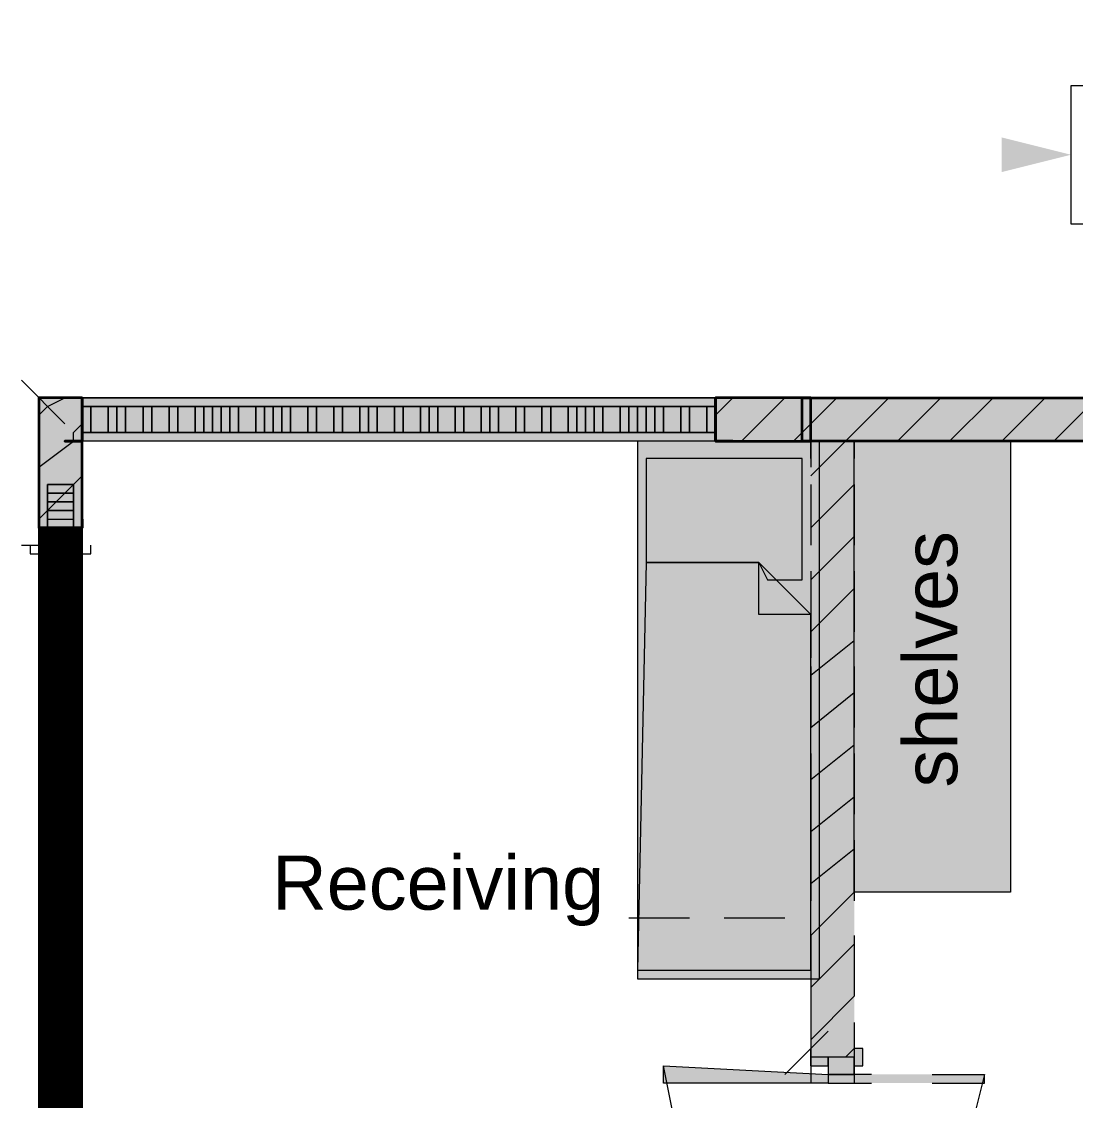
# Model space of a CAD drawing. Header units: millimetres. Extents: x 10281558 to 12820273, y 3651177 to 5996333.
# Drawn here: x 10727461 to 11101397, y 5257694 to 5640401 of the extents above; entities that cross this region are included whole.
import ezdxf

# ---------------------------------------------------------------- set-up
doc = ezdxf.new("R2010")
doc.units = ezdxf.units.MM
doc.layers.add('PDF_Geometry', color=7, linetype='Continuous', true_color=0x029e21)
doc.layers.add('PDF_Solid Fills', color=7, linetype='Continuous', true_color=0xffffff)
doc.layers.add('PDF_Text', color=7, linetype='Continuous')
doc.styles.add('PDF ArialMT', font='arial.ttf')

msp = doc.modelspace()

# ---------------------------------------------------------------- linework, layer by layer
at = {"layer": 'PDF_Geometry', "color": 123, "lineweight": 18, "true_color": 0x70cdbd}
msp.add_lwpolyline([(11364538, 5762431), (11989304, 5762431), (11989304, 5506984), (12303225, 5506984), (12303225, 4912995), (11989304, 4912995), (11989304, 4448268), (11792333, 4448268), (11792333, 4232831), (11383004, 4232831), (11383004, 4448268), (10869034, 4448268), (10869034, 5137665), (10733616, 5137665), (10733616, 5506984), (11364538, 5506984)], close=True, dxfattribs=at)
at = {"layer": 'PDF_Geometry', "color": 7, "lineweight": 13}
msp.add_lwpolyline([(11149101, 5617780), (11149101, 5568538), (11099859, 5568538), (11099859, 5617780)], close=True, dxfattribs=at)
at = {"layer": 'PDF_Geometry', "color": 23, "lineweight": 13, "true_color": 0xbf8080}
for points in [[(10742849, 5497751), (10727461, 5513140)], [(10964441, 5322325), (10942898, 5322325)], [(10998296, 5322325), (10976752, 5322325)], [(10998296, 5266927), (11013684, 5282315)]]:
    msp.add_lwpolyline(points, dxfattribs=at)
at = {"layer": 'PDF_Geometry', "color": 123, "lineweight": 20, "true_color": 0x70cdbd}
for points in [[(10764393, 5506984), (10733616, 5506984), (10733616, 5473130)], [(10829024, 5506984), (10798247, 5506984)], [(10896733, 5506984), (10865956, 5506984)], [(10964441, 5506984), (10933665, 5506984)], [(11032150, 5506984), (10998296, 5506984)], [(11007529, 5506984), (11007529, 5482363)], [(11096781, 5506984), (11066004, 5506984)], [(11007529, 5445431), (11007529, 5414654)], [(10733616, 5439276), (10733616, 5408499)], [(11007529, 5380800), (11007529, 5346946)], [(10733616, 5371567), (10733616, 5340791)], [(11007529, 5313092), (11007529, 5279237)], [(10733616, 5303859), (10733616, 5273082)]]:
    msp.add_lwpolyline(points, dxfattribs=at)
at = {"layer": 'PDF_Geometry', "color": 132, "lineweight": 18, "true_color": 0x00bfbf}
for points in [[(10742849, 5506984), (10733616, 5506984), (10733616, 5485441)], [(10773626, 5506984), (10752082, 5506984)], [(10804403, 5506984), (10782859, 5506984)], [(10838257, 5506984), (10816713, 5506984)], [(10869034, 5506984), (10847490, 5506984)], [(10899810, 5506984), (10878267, 5506984)], [(10933665, 5506984), (10912121, 5506984)], [(10964441, 5506984), (10942898, 5506984)], [(10995218, 5506984), (10973674, 5506984)], [(11029072, 5506984), (11007529, 5506984)], [(11059849, 5506984), (11038305, 5506984)], [(11090626, 5506984), (11069082, 5506984)], [(10761315, 5491596), (10749005, 5491596), (10749005, 5485441)], [(10795170, 5491596), (10773626, 5491596)], [(10825946, 5491596), (10804403, 5491596)], [(10856723, 5491596), (10835179, 5491596)], [(10890577, 5491596), (10869034, 5491596)], [(10921354, 5491596), (10899810, 5491596)], [(10952131, 5491596), (10930587, 5491596)], [(10985985, 5491596), (10964441, 5491596)], [(11007529, 5485441), (11007529, 5491596), (10995218, 5491596)], [(11038305, 5491596), (11022917, 5491596), (11022917, 5485441)], [(11069082, 5491596), (11047538, 5491596)], [(11099859, 5491596), (11078315, 5491596)], [(10733616, 5476208), (10733616, 5454664)], [(10749005, 5476208), (10749005, 5454664)], [(11007529, 5476208), (11007529, 5454664)], [(11022917, 5476208), (11022917, 5454664)], [(10733616, 5445431), (10733616, 5423887)], [(10749005, 5445431), (10749005, 5423887)], [(11007529, 5445431), (11007529, 5423887)], [(11022917, 5445431), (11022917, 5423887)], [(10733616, 5411577), (10733616, 5390033)], [(10749005, 5411577), (10749005, 5390033)], [(11007529, 5411577), (11007529, 5390033)], [(11022917, 5411577), (11022917, 5390033)], [(10733616, 5380800), (10733616, 5359257)], [(10749005, 5380800), (10749005, 5359257)], [(11007529, 5380800), (11007529, 5359257)], [(11022917, 5380800), (11022917, 5359257)], [(10733616, 5350024), (10733616, 5328480)], [(10749005, 5350024), (10749005, 5328480)], [(11007529, 5350024), (11007529, 5328480)], [(11022917, 5350024), (11022917, 5328480)], [(10733616, 5316169), (10733616, 5294626)], [(10749005, 5316169), (10749005, 5294626)], [(11007529, 5316169), (11007529, 5294626)], [(11022917, 5316169), (11022917, 5294626)], [(10733616, 5285393), (10733616, 5263849)], [(10749005, 5285393), (10749005, 5263849)], [(11007529, 5285393), (11007529, 5263849)], [(11022917, 5285393), (11022917, 5263849)]]:
    msp.add_lwpolyline(points, dxfattribs=at)
at = {"layer": 'PDF_Geometry', "color": 11, "lineweight": 13, "true_color": 0xfd8279}
for points in [[(10733616, 5500829), (10736694, 5503907), (10742849, 5506984)], [(10973674, 5500829), (10979830, 5506984)], [(10982907, 5491596), (10998296, 5506984)], [(11001373, 5491596), (11007529, 5497751), (11016762, 5506984), (11004451, 5494674)], [(11019839, 5491596), (11035228, 5506984)], [(11038305, 5491596), (11053694, 5506984)], [(11056771, 5491596), (11072160, 5506984)], [(11075237, 5491596), (11090626, 5506984)], [(11093703, 5491596), (11109092, 5506984)], [(10733616, 5482363), (10745927, 5491596), (10745927, 5494674), (10749005, 5497751)], [(11007529, 5479285), (11022917, 5494674)], [(10733616, 5463897), (10749005, 5479285)], [(11007529, 5460819), (11022917, 5476208)], [(11007529, 5442353), (11022917, 5457742)], [(11007529, 5423887), (11022917, 5439276)], [(11007529, 5408499), (11022917, 5420810)], [(11007529, 5390033), (11022917, 5402344)], [(11007529, 5371567), (11022917, 5383878)], [(11007529, 5353101), (11022917, 5365412)], [(11007529, 5334635), (11022917, 5346946)], [(11007529, 5316169), (11022917, 5331558)], [(11007529, 5297703), (11022917, 5313092)], [(11007529, 5279237), (11022917, 5294626)], [(11019839, 5273082), (11022917, 5276160)]]:
    msp.add_lwpolyline(points, dxfattribs=at)
at = {"layer": 'PDF_Geometry', "color": 7, "lineweight": 35}
for points in [[(10749005, 5491596), (10749005, 5506984), (10749005, 5491596), (10749005, 5506984), (10733616, 5506984), (10733616, 5460819), (10749005, 5460819), (10749005, 5463897), (10749005, 5460819), (10749005, 5463897)], [(10973674, 5491596), (10973674, 5506984), (10973674, 5491596), (11007529, 5491596), (11007529, 5506984), (10973674, 5506984), (10973674, 5491596), (10979830, 5491596), (10973674, 5491596), (10979830, 5491596)], [(11115247, 5506984), (11115247, 5500829), (11115247, 5506984), (11115247, 5500829), (11115247, 5491596), (11115247, 5500829), (11115247, 5491596), (11004451, 5491596), (11004451, 5506984), (11115247, 5506984), (11115247, 5500829), (11115247, 5506984), (11106014, 5506984), (11115247, 5506984), (11109092, 5506984)], [(10749005, 5460819), (10733616, 5460819), (10749005, 5460819), (10749005, 5491596), (10742849, 5491596), (10749005, 5491596), (10742849, 5491596)]]:
    msp.add_lwpolyline(points, dxfattribs=at)
at = {"layer": 'PDF_Geometry', "color": 30, "lineweight": 18, "true_color": 0xff6600}
for points in [[(10973674, 5506984), (10749005, 5506984)], [(10973674, 5491596), (10749005, 5491596)], [(10733616, 5460819), (10733616, 5189985)], [(10749005, 5460819), (10749005, 5189985)], [(11007529, 5270004), (11007529, 5276160), (11007529, 5270004)], [(11050616, 5266927), (11069082, 5266927), (11066004, 5254616), (11062927, 5245383), (11056771, 5233072), (11047538, 5223839), (11035228, 5217684), (11025995, 5214606), (11013684, 5211529), (10998296, 5214606), (10989063, 5217684), (10976752, 5223839), (10967519, 5233072), (10961364, 5245383), (10958286, 5254616), (10955208, 5270004), (11013684, 5266927), (11013684, 5263849), (10955208, 5263849), (10955208, 5270004)], [(11029072, 5266927), (11013684, 5266927), (11013684, 5263849), (11029072, 5263849)], [(11050616, 5263849), (11069082, 5263849), (11069082, 5266927)]]:
    msp.add_lwpolyline(points, dxfattribs=at)
at = {"layer": 'PDF_Geometry', "lineweight": 20}
for points in [[(10758238, 5503907), (10758238, 5494674), (10752082, 5494674), (10749005, 5494674), (10749005, 5503907), (10752082, 5503907)], [(10749005, 5503907), (10749005, 5494674), (10752082, 5494674), (10749005, 5494674)], [(10758238, 5503907), (10758238, 5494674), (10752082, 5494674), (10752082, 5503907)], [(10789014, 5494674), (10792092, 5494674), (10792092, 5503907), (10789014, 5503907)], [(10816713, 5503907), (10816713, 5494674), (10813636, 5494674), (10816713, 5494674), (10819791, 5494674), (10819791, 5503907), (10822869, 5503907), (10829024, 5503907), (10829024, 5494674), (10822869, 5494674), (10822869, 5503907), (10819791, 5503907), (10816713, 5503907), (10813636, 5503907), (10810558, 5503907), (10810558, 5494674), (10810558, 5503907), (10813636, 5503907)], [(10838257, 5503907), (10838257, 5494674), (10838257, 5503907), (10838257, 5494674), (10841335, 5494674), (10841335, 5503907), (10847490, 5503907), (10841335, 5503907), (10838257, 5503907), (10841335, 5503907), (10841335, 5494674), (10841335, 5503907), (10838257, 5503907), (10838257, 5494674), (10838257, 5503907), (10832102, 5503907), (10832102, 5494674), (10838257, 5494674)], [(10838257, 5494674), (10838257, 5503907)], [(10905966, 5503907), (10902888, 5503907), (10902888, 5494674), (10905966, 5494674), (10905966, 5503907), (10905966, 5494674), (10905966, 5503907), (10912121, 5503907), (10915199, 5503907), (10912121, 5503907), (10905966, 5503907), (10912121, 5503907), (10912121, 5494674), (10912121, 5503907), (10915199, 5503907), (10915199, 5494674), (10921354, 5494674), (10921354, 5503907), (10915199, 5503907), (10921354, 5503907), (10921354, 5494674), (10924432, 5494674), (10921354, 5494674), (10915199, 5494674), (10921354, 5494674), (10915199, 5494674), (10915199, 5503907), (10915199, 5494674), (10912121, 5494674), (10905966, 5494674)], [(10927509, 5503907), (10927509, 5494674), (10924432, 5494674), (10927509, 5494674), (10930587, 5494674), (10930587, 5503907), (10933665, 5503907), (10939820, 5503907), (10939820, 5494674), (10933665, 5494674), (10933665, 5503907), (10930587, 5503907), (10927509, 5503907), (10924432, 5503907), (10921354, 5503907), (10921354, 5494674), (10921354, 5503907), (10924432, 5503907)], [(10924432, 5494674), (10924432, 5503907), (10927509, 5503907), (10927509, 5494674)], [(10949053, 5494674), (10952131, 5494674), (10955208, 5494674), (10955208, 5503907), (10952131, 5503907), (10952131, 5494674), (10955208, 5494674), (10961364, 5494674), (10964441, 5494674), (10961364, 5494674), (10964441, 5494674), (10961364, 5494674), (10955208, 5494674), (10952131, 5494674), (10952131, 5503907), (10949053, 5503907), (10945975, 5503907), (10942898, 5503907), (10939820, 5503907), (10939820, 5494674), (10942898, 5494674), (10945975, 5494674), (10949053, 5494674), (10952131, 5494674)], [(10942898, 5503907), (10939820, 5503907)], [(10945975, 5494674), (10945975, 5503907), (10942898, 5503907), (10942898, 5494674), (10942898, 5503907), (10945975, 5503907), (10949053, 5503907), (10949053, 5494674)], [(10945975, 5494674), (10949053, 5494674), (10949053, 5503907), (10945975, 5503907), (10945975, 5494674), (10942898, 5494674), (10942898, 5503907), (10945975, 5503907)], [(10955208, 5494674), (10955208, 5503907), (10961364, 5503907), (10961364, 5494674)], [(10970597, 5494674), (10973674, 5494674), (10970597, 5494674), (10973674, 5494674), (10970597, 5494674), (10970597, 5503907), (10973674, 5503907), (10970597, 5503907), (10964441, 5503907), (10961364, 5503907), (10964441, 5503907), (10964441, 5494674)], [(10964441, 5494674), (10970597, 5494674), (10970597, 5503907), (10964441, 5503907)], [(10973674, 5494674), (10970597, 5494674), (10970597, 5503907), (10973674, 5503907)], [(10973674, 5494674), (10973674, 5503907)], [(10973674, 5494674), (10973674, 5503907)], [(10758238, 5494674), (10761315, 5494674), (10764393, 5494674), (10761315, 5494674)], [(11010606, 5300781), (11010606, 5491596), (10945975, 5491596), (10945975, 5300781)], [(10989063, 5448509), (10992140, 5442353), (11004451, 5442353), (11004451, 5485441), (10949053, 5485441), (10949053, 5448509)], [(10745927, 5476208), (10736694, 5476208), (10736694, 5473130), (10745927, 5473130), (10745927, 5476208), (10745927, 5473130), (10745927, 5470052), (10736694, 5470052), (10736694, 5466975), (10736694, 5470052), (10736694, 5473130), (10736694, 5476208), (10745927, 5476208), (10745927, 5473130), (10736694, 5473130), (10736694, 5476208)], [(10736694, 5466975), (10736694, 5463897), (10745927, 5463897), (10745927, 5466975), (10736694, 5466975), (10745927, 5466975), (10736694, 5466975), (10736694, 5470052), (10736694, 5473130), (10736694, 5476208), (10745927, 5476208), (10745927, 5473130), (10745927, 5470052), (10736694, 5470052), (10736694, 5466975), (10736694, 5463897), (10736694, 5460819), (10736694, 5463897), (10745927, 5463897), (10745927, 5466975), (10736694, 5466975), (10736694, 5463897), (10745927, 5463897), (10745927, 5460819), (10736694, 5460819), (10736694, 5457742), (10736694, 5451586), (10736694, 5448509), (10736694, 5451586), (10745927, 5451586), (10745927, 5457742), (10736694, 5457742), (10736694, 5460819), (10736694, 5457742), (10745927, 5457742), (10745927, 5460819), (10736694, 5460819), (10736694, 5463897)], [(10745927, 5470052), (10745927, 5473130), (10736694, 5473130), (10736694, 5470052)], [(10745927, 5470052), (10745927, 5473130), (10736694, 5473130), (10736694, 5470052)], [(10736694, 5457742), (10736694, 5451586), (10745927, 5451586), (10745927, 5448509), (10736694, 5448509), (10736694, 5445431), (10745927, 5445431), (10745927, 5442353), (10745927, 5445431), (10745927, 5448509), (10745927, 5451586), (10745927, 5457742), (10736694, 5457742), (10745927, 5457742), (10745927, 5460819), (10736694, 5460819), (10736694, 5463897), (10745927, 5463897), (10745927, 5466975), (10745927, 5470052), (10745927, 5466975), (10745927, 5470052), (10745927, 5466975), (10745927, 5463897), (10745927, 5460819), (10745927, 5457742), (10745927, 5460819), (10745927, 5463897), (10745927, 5460819), (10736694, 5460819)], [(10745927, 5448509), (10736694, 5448509), (10736694, 5451586), (10745927, 5451586), (10745927, 5457742), (10736694, 5457742), (10736694, 5451586), (10736694, 5448509)], [(10745927, 5451586), (10745927, 5457742), (10736694, 5457742), (10736694, 5451586)], [(10745927, 5442353), (10745927, 5439276), (10745927, 5436198), (10745927, 5433120), (10745927, 5430043), (10736694, 5430043), (10745927, 5430043), (10736694, 5430043), (10736694, 5433120), (10745927, 5433120), (10745927, 5436198), (10736694, 5436198), (10736694, 5439276), (10745927, 5439276), (10736694, 5439276), (10736694, 5442353), (10736694, 5445431), (10736694, 5448509), (10745927, 5448509), (10745927, 5451586), (10745927, 5448509), (10745927, 5445431)], [(10745927, 5442353), (10736694, 5442353), (10736694, 5445431), (10736694, 5442353), (10736694, 5445431), (10736694, 5448509), (10736694, 5445431), (10745927, 5445431), (10745927, 5448509), (10745927, 5445431), (10745927, 5442353), (10736694, 5442353), (10736694, 5439276), (10736694, 5436198), (10736694, 5433120), (10736694, 5436198), (10745927, 5436198), (10745927, 5439276), (10745927, 5442353), (10736694, 5442353)], [(11007529, 5303859), (11007529, 5430043), (10989063, 5448509), (10949053, 5448509), (10945975, 5303859)], [(10745927, 5417732), (10745927, 5414654), (10745927, 5411577), (10745927, 5414654), (10745927, 5417732), (10745927, 5414654), (10745927, 5411577), (10745927, 5408499), (10745927, 5405422), (10736694, 5405422), (10745927, 5405422), (10745927, 5399266), (10745927, 5396189), (10745927, 5393111), (10736694, 5393111), (10736694, 5390033), (10736694, 5393111), (10736694, 5396189), (10745927, 5396189), (10745927, 5393111), (10745927, 5390033), (10736694, 5390033), (10736694, 5386956), (10745927, 5386956), (10745927, 5380800), (10736694, 5380800), (10736694, 5377723), (10736694, 5374645), (10745927, 5374645), (10745927, 5371567), (10745927, 5368490), (10745927, 5365412), (10736694, 5365412), (10736694, 5362334), (10745927, 5362334), (10745927, 5359257), (10736694, 5359257), (10736694, 5362334), (10736694, 5359257), (10736694, 5353101), (10745927, 5353101), (10736694, 5353101), (10745927, 5353101), (10745927, 5350024), (10745927, 5346946), (10736694, 5346946), (10736694, 5350024), (10736694, 5353101), (10745927, 5353101), (10745927, 5359257), (10745927, 5362334), (10736694, 5362334), (10745927, 5362334), (10745927, 5365412), (10736694, 5365412), (10736694, 5368490), (10736694, 5371567), (10745927, 5371567), (10736694, 5371567), (10736694, 5368490), (10736694, 5365412), (10736694, 5362334), (10736694, 5359257), (10745927, 5359257), (10736694, 5359257), (10736694, 5353101), (10745927, 5353101), (10736694, 5353101), (10736694, 5359257), (10745927, 5359257), (10745927, 5353101), (10745927, 5359257), (10745927, 5362334), (10745927, 5365412), (10745927, 5368490), (10736694, 5368490), (10745927, 5368490), (10745927, 5371567), (10745927, 5374645), (10745927, 5377723), (10745927, 5380800), (10745927, 5377723), (10745927, 5380800), (10745927, 5386956), (10736694, 5386956), (10736694, 5380800), (10745927, 5380800), (10745927, 5386956), (10736694, 5386956), (10736694, 5380800), (10745927, 5380800), (10745927, 5377723), (10736694, 5377723), (10745927, 5377723), (10736694, 5377723), (10736694, 5374645), (10745927, 5374645), (10736694, 5374645), (10736694, 5371567), (10736694, 5368490), (10736694, 5365412), (10745927, 5365412), (10745927, 5368490), (10745927, 5371567), (10745927, 5374645), (10745927, 5377723), (10736694, 5377723), (10736694, 5380800), (10736694, 5386956), (10736694, 5390033), (10745927, 5390033), (10745927, 5386956), (10736694, 5386956), (10736694, 5390033), (10736694, 5393111), (10736694, 5396189), (10736694, 5393111), (10745927, 5393111), (10745927, 5396189), (10736694, 5396189), (10736694, 5399266), (10745927, 5399266), (10745927, 5405422), (10745927, 5408499), (10745927, 5411577), (10736694, 5411577), (10736694, 5414654), (10736694, 5417732), (10745927, 5417732), (10745927, 5420810), (10745927, 5423887), (10736694, 5423887), (10745927, 5423887), (10745927, 5430043), (10745927, 5433120), (10736694, 5433120), (10736694, 5436198), (10736694, 5439276), (10736694, 5442353), (10745927, 5442353), (10745927, 5439276), (10745927, 5436198), (10736694, 5436198), (10736694, 5433120), (10736694, 5430043), (10736694, 5423887), (10745927, 5423887), (10736694, 5423887), (10736694, 5430043), (10736694, 5433120), (10745927, 5433120), (10745927, 5430043), (10736694, 5430043), (10736694, 5423887), (10736694, 5420810), (10736694, 5417732), (10745927, 5417732), (10745927, 5414654), (10736694, 5414654), (10736694, 5411577), (10736694, 5408499), (10736694, 5405422), (10736694, 5399266), (10736694, 5396189), (10736694, 5399266), (10745927, 5399266), (10745927, 5405422), (10745927, 5408499), (10745927, 5411577), (10736694, 5411577), (10745927, 5411577), (10745927, 5414654), (10736694, 5414654), (10745927, 5414654), (10736694, 5414654), (10736694, 5417732), (10745927, 5417732), (10745927, 5420810), (10736694, 5420810), (10736694, 5417732), (10736694, 5420810), (10745927, 5420810)], [(10745927, 5439276), (10736694, 5439276), (10736694, 5442353), (10745927, 5442353)], [(10745927, 5436198), (10745927, 5439276), (10736694, 5439276), (10736694, 5436198)], [(10745927, 5420810), (10745927, 5423887), (10736694, 5423887), (10736694, 5430043), (10736694, 5433120), (10745927, 5433120), (10745927, 5436198), (10745927, 5433120), (10745927, 5430043), (10745927, 5423887), (10736694, 5423887), (10736694, 5420810)], [(10736694, 5417732), (10736694, 5414654), (10736694, 5411577), (10745927, 5411577), (10745927, 5408499), (10736694, 5408499), (10736694, 5411577), (10736694, 5414654), (10736694, 5417732), (10745927, 5417732), (10745927, 5420810), (10745927, 5423887), (10736694, 5423887), (10736694, 5420810)], [(10745927, 5420810), (10736694, 5420810), (10736694, 5423887), (10745927, 5423887)], [(10745927, 5405422), (10736694, 5405422), (10736694, 5408499), (10745927, 5408499), (10736694, 5408499), (10745927, 5408499), (10745927, 5405422), (10736694, 5405422), (10745927, 5405422), (10736694, 5405422)], [(10745927, 5396189), (10736694, 5396189), (10736694, 5399266), (10736694, 5405422), (10736694, 5399266), (10745927, 5399266)], [(10745927, 5399266), (10745927, 5405422), (10736694, 5405422), (10736694, 5399266)], [(10745927, 5386956), (10745927, 5390033), (10736694, 5390033), (10736694, 5393111), (10736694, 5396189), (10745927, 5396189), (10745927, 5399266), (10745927, 5396189), (10745927, 5393111), (10745927, 5390033), (10736694, 5390033), (10736694, 5386956)], [(10736694, 5393111), (10745927, 5393111), (10745927, 5390033), (10745927, 5393111)], [(10736694, 5380800), (10736694, 5377723), (10736694, 5374645), (10745927, 5374645), (10745927, 5371567), (10736694, 5371567), (10736694, 5374645), (10736694, 5377723), (10736694, 5380800), (10745927, 5380800), (10745927, 5386956), (10736694, 5386956)], [(10736694, 5374645), (10736694, 5371567), (10745927, 5371567), (10736694, 5371567), (10736694, 5368490), (10736694, 5365412), (10745927, 5365412), (10745927, 5368490), (10745927, 5371567), (10736694, 5371567)], [(10745927, 5353101), (10745927, 5350024), (10745927, 5346946), (10745927, 5343868), (10745927, 5340791), (10736694, 5340791), (10745927, 5340791), (10736694, 5340791), (10736694, 5343868), (10745927, 5343868), (10745927, 5346946), (10736694, 5346946), (10736694, 5350024), (10745927, 5350024), (10736694, 5350024), (10736694, 5353101), (10736694, 5359257), (10736694, 5362334), (10745927, 5362334), (10745927, 5365412), (10745927, 5362334), (10745927, 5359257)], [(10736694, 5322325), (10745927, 5322325), (10736694, 5322325), (10745927, 5322325), (10745927, 5319247), (10745927, 5316169), (10736694, 5316169), (10736694, 5319247), (10736694, 5322325), (10736694, 5325402), (10736694, 5328480), (10745927, 5328480), (10745927, 5334635), (10736694, 5334635), (10736694, 5337713), (10736694, 5340791), (10736694, 5343868), (10736694, 5346946), (10745927, 5346946), (10745927, 5350024), (10745927, 5353101), (10736694, 5353101), (10736694, 5350024), (10736694, 5346946), (10736694, 5343868), (10745927, 5343868), (10745927, 5340791), (10745927, 5337713), (10736694, 5337713), (10736694, 5334635), (10745927, 5334635), (10745927, 5328480), (10745927, 5334635), (10736694, 5334635), (10736694, 5328480), (10745927, 5328480), (10745927, 5325402), (10736694, 5325402), (10736694, 5322325), (10736694, 5319247), (10745927, 5319247), (10745927, 5322325), (10745927, 5325402), (10736694, 5325402), (10736694, 5328480), (10736694, 5334635), (10745927, 5334635), (10745927, 5337713), (10736694, 5337713), (10736694, 5340791), (10736694, 5343868), (10745927, 5343868), (10745927, 5340791), (10736694, 5340791), (10736694, 5337713), (10736694, 5334635), (10736694, 5328480), (10745927, 5328480), (10745927, 5325402), (10745927, 5328480), (10745927, 5325402), (10745927, 5322325), (10745927, 5319247), (10736694, 5319247), (10736694, 5316169), (10736694, 5313092), (10745927, 5313092), (10745927, 5316169), (10745927, 5319247), (10745927, 5316169), (10745927, 5319247), (10736694, 5319247)], [(10745927, 5350024), (10736694, 5350024), (10736694, 5353101), (10745927, 5353101)], [(10736694, 5350024), (10736694, 5346946), (10736694, 5343868), (10736694, 5346946), (10745927, 5346946), (10745927, 5350024)], [(10736694, 5334635), (10745927, 5334635), (10745927, 5337713), (10736694, 5337713), (10736694, 5340791), (10736694, 5343868), (10745927, 5343868), (10745927, 5346946), (10745927, 5343868), (10745927, 5340791), (10745927, 5337713), (10736694, 5337713)], [(10745927, 5334635), (10745927, 5337713), (10745927, 5334635), (10736694, 5334635)], [(10745927, 5328480), (10745927, 5334635), (10736694, 5334635), (10736694, 5328480)], [(10745927, 5325402), (10736694, 5325402), (10736694, 5322325), (10736694, 5325402), (10736694, 5328480), (10736694, 5325402)], [(10736694, 5319247), (10736694, 5316169), (10736694, 5319247), (10736694, 5322325), (10745927, 5322325), (10745927, 5325402), (10745927, 5322325), (10745927, 5319247)], [(10736694, 5306936), (10745927, 5306936), (10736694, 5306936), (10736694, 5310014), (10745927, 5310014), (10736694, 5310014), (10736694, 5313092), (10736694, 5316169), (10745927, 5316169), (10745927, 5313092), (10736694, 5313092), (10736694, 5316169), (10745927, 5316169), (10745927, 5313092), (10736694, 5313092), (10736694, 5310014), (10736694, 5306936), (10736694, 5300781), (10745927, 5300781), (10745927, 5306936), (10745927, 5310014), (10745927, 5313092), (10745927, 5310014), (10736694, 5310014), (10745927, 5310014), (10745927, 5306936), (10745927, 5300781), (10745927, 5297703), (10745927, 5300781), (10736694, 5300781), (10736694, 5306936), (10736694, 5310014), (10736694, 5313092), (10736694, 5310014), (10736694, 5306936), (10745927, 5306936), (10736694, 5306936), (10736694, 5300781), (10736694, 5297703), (10736694, 5300781), (10745927, 5300781), (10745927, 5297703), (10736694, 5297703), (10745927, 5297703), (10736694, 5297703), (10736694, 5300781)], [(10745927, 5313092), (10736694, 5313092), (10736694, 5316169), (10745927, 5316169), (10736694, 5316169), (10745927, 5316169)], [(10745927, 5313092), (10745927, 5310014), (10736694, 5310014), (10736694, 5313092)], [(10745927, 5306936), (10745927, 5310014), (10745927, 5313092), (10745927, 5310014)], [(10745927, 5300781), (10736694, 5300781), (10736694, 5303859), (10745927, 5303859)], [(10745927, 5303859), (10736694, 5303859)], [(10736694, 5297703), (10745927, 5297703), (10745927, 5300781), (10736694, 5300781)], [(10745927, 5288470), (10745927, 5285393), (10736694, 5285393), (10736694, 5288470)]]:
    msp.add_lwpolyline(points, close=True, dxfattribs=at)
for points in [[(10752082, 5503907), (10752082, 5494674), (10749005, 5494674), (10749005, 5503907), (10752082, 5503907), (10752082, 5494674), (10758238, 5494674), (10761315, 5494674), (10761315, 5503907), (10758238, 5503907), (10761315, 5503907), (10764393, 5503907), (10764393, 5494674), (10764393, 5503907), (10770548, 5503907), (10770548, 5494674), (10764393, 5494674), (10764393, 5503907), (10770548, 5503907), (10773626, 5503907), (10773626, 5494674), (10770548, 5494674)], [(10752082, 5494674), (10752082, 5503907), (10758238, 5503907), (10758238, 5494674), (10758238, 5503907), (10761315, 5503907), (10758238, 5503907), (10752082, 5503907), (10752082, 5494674), (10749005, 5494674), (10749005, 5503907), (10752082, 5503907), (10749005, 5503907), (10752082, 5503907), (10758238, 5503907), (10758238, 5494674), (10752082, 5494674), (10758238, 5494674), (10761315, 5494674), (10764393, 5494674), (10761315, 5494674), (10761315, 5503907), (10764393, 5503907), (10770548, 5503907), (10773626, 5503907), (10779781, 5503907), (10779781, 5494674), (10782859, 5494674), (10779781, 5494674), (10773626, 5494674), (10773626, 5503907), (10773626, 5494674), (10770548, 5494674), (10764393, 5494674), (10764393, 5503907), (10770548, 5503907), (10773626, 5503907), (10773626, 5494674), (10779781, 5494674), (10782859, 5494674), (10789014, 5494674), (10792092, 5494674)], [(10862878, 5494674), (10869034, 5494674), (10862878, 5494674), (10859801, 5494674), (10862878, 5494674), (10859801, 5494674), (10859801, 5503907), (10859801, 5494674), (10853645, 5494674), (10850568, 5494674), (10847490, 5494674), (10850568, 5494674), (10853645, 5494674), (10850568, 5494674), (10847490, 5494674), (10841335, 5494674), (10841335, 5503907), (10838257, 5503907), (10832102, 5503907), (10838257, 5503907), (10832102, 5503907), (10832102, 5494674), (10829024, 5494674), (10829024, 5503907), (10822869, 5503907), (10819791, 5503907), (10819791, 5494674), (10819791, 5503907), (10822869, 5503907), (10829024, 5503907), (10829024, 5494674), (10832102, 5494674), (10829024, 5494674), (10822869, 5494674), (10819791, 5494674), (10819791, 5503907), (10816713, 5503907), (10813636, 5503907), (10810558, 5503907), (10804403, 5503907), (10804403, 5494674), (10804403, 5503907), (10801325, 5503907), (10798247, 5503907), (10795170, 5503907), (10792092, 5503907), (10792092, 5494674), (10795170, 5494674), (10795170, 5503907), (10795170, 5494674), (10792092, 5494674), (10789014, 5494674), (10789014, 5503907), (10782859, 5503907), (10779781, 5503907), (10773626, 5503907), (10773626, 5494674), (10770548, 5494674), (10770548, 5503907), (10773626, 5503907), (10773626, 5494674), (10770548, 5494674), (10770548, 5503907), (10770548, 5494674), (10764393, 5494674), (10770548, 5494674), (10773626, 5494674), (10773626, 5503907), (10770548, 5503907), (10764393, 5503907), (10761315, 5503907), (10758238, 5503907)], [(10770548, 5503907), (10770548, 5494674), (10764393, 5494674), (10761315, 5494674), (10758238, 5494674)], [(10764393, 5503907), (10761315, 5503907), (10761315, 5494674), (10761315, 5503907), (10764393, 5503907), (10764393, 5494674)], [(10761315, 5503907), (10761315, 5494674)], [(10789014, 5503907), (10789014, 5494674), (10789014, 5503907), (10792092, 5503907), (10789014, 5503907), (10782859, 5503907), (10779781, 5503907), (10782859, 5503907), (10782859, 5494674), (10779781, 5494674), (10779781, 5503907), (10779781, 5494674), (10779781, 5503907), (10782859, 5503907), (10782859, 5494674), (10782859, 5503907), (10779781, 5503907), (10773626, 5503907), (10773626, 5494674), (10779781, 5494674), (10773626, 5494674), (10773626, 5503907), (10773626, 5494674), (10779781, 5494674), (10782859, 5494674), (10789014, 5494674), (10792092, 5494674), (10792092, 5503907), (10789014, 5503907), (10789014, 5494674), (10782859, 5494674), (10782859, 5503907), (10789014, 5503907), (10792092, 5503907), (10795170, 5503907), (10798247, 5503907), (10801325, 5503907), (10801325, 5494674), (10804403, 5494674), (10804403, 5503907), (10801325, 5503907), (10798247, 5503907), (10798247, 5494674), (10795170, 5494674), (10792092, 5494674), (10792092, 5503907), (10795170, 5503907), (10795170, 5494674), (10798247, 5494674), (10801325, 5494674), (10798247, 5494674), (10798247, 5503907), (10798247, 5494674), (10795170, 5494674), (10798247, 5494674), (10795170, 5494674), (10792092, 5494674), (10792092, 5503907), (10795170, 5503907), (10798247, 5503907)], [(10779781, 5503907), (10773626, 5503907), (10779781, 5503907)], [(10779781, 5494674), (10779781, 5503907)], [(10810558, 5494674), (10804403, 5494674), (10810558, 5494674), (10813636, 5494674), (10810558, 5494674), (10810558, 5503907), (10804403, 5503907), (10810558, 5503907), (10813636, 5503907), (10810558, 5503907), (10810558, 5494674), (10804403, 5494674), (10801325, 5494674), (10801325, 5503907), (10798247, 5503907), (10795170, 5503907), (10795170, 5494674), (10792092, 5494674), (10789014, 5494674), (10782859, 5494674), (10789014, 5494674)], [(10782859, 5494674), (10782859, 5503907), (10789014, 5503907), (10782859, 5503907)], [(10792092, 5503907), (10795170, 5503907), (10795170, 5494674)], [(10795170, 5503907), (10798247, 5503907), (10801325, 5503907)], [(10810558, 5503907), (10804403, 5503907), (10810558, 5503907), (10810558, 5494674), (10804403, 5494674), (10804403, 5503907), (10801325, 5503907), (10801325, 5494674), (10801325, 5503907), (10804403, 5503907), (10801325, 5503907), (10801325, 5494674), (10798247, 5494674), (10801325, 5494674), (10804403, 5494674), (10810558, 5494674), (10813636, 5494674), (10813636, 5503907), (10813636, 5494674), (10816713, 5494674), (10819791, 5494674), (10816713, 5494674), (10819791, 5494674), (10822869, 5494674), (10822869, 5503907), (10822869, 5494674), (10819791, 5494674), (10816713, 5494674), (10816713, 5503907), (10813636, 5503907), (10813636, 5494674)], [(10798247, 5494674), (10798247, 5503907), (10798247, 5494674), (10801325, 5494674), (10804403, 5494674), (10801325, 5494674)], [(10804403, 5503907), (10804403, 5494674)], [(10813636, 5503907), (10813636, 5494674), (10810558, 5494674), (10813636, 5494674), (10813636, 5503907), (10816713, 5503907), (10816713, 5494674), (10813636, 5494674), (10816713, 5494674), (10816713, 5503907), (10819791, 5503907), (10822869, 5503907), (10829024, 5503907), (10832102, 5503907), (10832102, 5494674), (10838257, 5494674), (10841335, 5494674), (10847490, 5494674), (10847490, 5503907), (10850568, 5503907), (10853645, 5503907), (10853645, 5494674), (10859801, 5494674), (10859801, 5503907), (10853645, 5503907), (10850568, 5503907), (10847490, 5503907), (10850568, 5503907), (10853645, 5503907), (10853645, 5494674), (10859801, 5494674), (10859801, 5503907), (10853645, 5503907)], [(10819791, 5494674), (10822869, 5494674), (10829024, 5494674), (10832102, 5494674), (10838257, 5494674), (10838257, 5503907), (10838257, 5494674), (10832102, 5494674), (10832102, 5503907), (10829024, 5503907), (10822869, 5503907), (10822869, 5494674), (10829024, 5494674), (10822869, 5494674), (10819791, 5494674), (10819791, 5503907), (10816713, 5503907), (10819791, 5503907)], [(10816713, 5503907), (10816713, 5494674)], [(10822869, 5494674), (10822869, 5503907)], [(10869034, 5503907), (10872111, 5503907), (10869034, 5503907), (10862878, 5503907), (10859801, 5503907), (10859801, 5494674), (10859801, 5503907), (10859801, 5494674), (10853645, 5494674), (10853645, 5503907), (10850568, 5503907), (10847490, 5503907), (10847490, 5494674), (10841335, 5494674), (10838257, 5494674), (10832102, 5494674), (10832102, 5503907), (10829024, 5503907), (10832102, 5503907), (10838257, 5503907), (10841335, 5503907), (10847490, 5503907), (10847490, 5494674), (10850568, 5494674), (10850568, 5503907), (10850568, 5494674), (10853645, 5494674), (10853645, 5503907), (10859801, 5503907), (10859801, 5494674), (10853645, 5494674), (10850568, 5494674), (10847490, 5494674), (10841335, 5494674), (10841335, 5503907), (10847490, 5503907), (10850568, 5503907), (10850568, 5494674)], [(10832102, 5494674), (10829024, 5494674), (10829024, 5503907), (10832102, 5503907)], [(10829024, 5503907), (10829024, 5494674)], [(10841335, 5503907), (10847490, 5503907), (10847490, 5494674), (10841335, 5494674)], [(10847490, 5494674), (10847490, 5503907)], [(10850568, 5503907), (10850568, 5494674), (10850568, 5503907), (10853645, 5503907), (10859801, 5503907), (10862878, 5503907), (10869034, 5503907), (10869034, 5494674), (10872111, 5494674), (10872111, 5503907), (10869034, 5503907), (10862878, 5503907), (10862878, 5494674), (10859801, 5494674), (10862878, 5494674), (10869034, 5494674), (10869034, 5503907), (10872111, 5503907), (10875189, 5503907), (10881344, 5503907), (10875189, 5503907), (10875189, 5494674), (10881344, 5494674), (10884422, 5494674), (10890577, 5494674), (10890577, 5503907), (10884422, 5503907), (10884422, 5494674), (10890577, 5494674), (10893655, 5494674), (10896733, 5494674), (10893655, 5494674), (10896733, 5494674), (10902888, 5494674), (10902888, 5503907), (10902888, 5494674), (10905966, 5494674), (10905966, 5503907), (10905966, 5494674), (10912121, 5494674), (10915199, 5494674), (10912121, 5494674)], [(10853645, 5494674), (10853645, 5503907), (10859801, 5503907), (10859801, 5494674), (10859801, 5503907), (10862878, 5503907), (10859801, 5503907), (10862878, 5503907), (10862878, 5494674), (10869034, 5494674), (10872111, 5494674), (10872111, 5503907), (10872111, 5494674), (10869034, 5494674), (10862878, 5494674), (10862878, 5503907), (10862878, 5494674), (10862878, 5503907), (10869034, 5503907), (10869034, 5494674), (10869034, 5503907), (10872111, 5503907), (10872111, 5494674), (10875189, 5494674), (10875189, 5503907), (10881344, 5503907), (10881344, 5494674), (10875189, 5494674), (10872111, 5494674), (10869034, 5494674), (10872111, 5494674), (10875189, 5494674), (10875189, 5503907), (10872111, 5503907), (10872111, 5494674), (10875189, 5494674), (10881344, 5494674), (10884422, 5494674), (10890577, 5494674), (10890577, 5503907), (10893655, 5503907), (10896733, 5503907), (10896733, 5494674), (10902888, 5494674), (10905966, 5494674), (10905966, 5503907), (10902888, 5503907), (10896733, 5503907), (10893655, 5503907), (10890577, 5503907), (10893655, 5503907), (10896733, 5503907), (10896733, 5494674), (10902888, 5494674), (10905966, 5494674), (10905966, 5503907), (10902888, 5503907), (10896733, 5503907)], [(10862878, 5503907), (10869034, 5503907), (10869034, 5494674)], [(10902888, 5494674), (10902888, 5503907), (10905966, 5503907), (10905966, 5494674), (10902888, 5494674), (10896733, 5494674), (10896733, 5503907), (10893655, 5503907), (10890577, 5503907), (10890577, 5494674), (10884422, 5494674), (10881344, 5494674), (10875189, 5494674), (10875189, 5503907), (10872111, 5503907), (10875189, 5503907), (10881344, 5503907), (10884422, 5503907), (10890577, 5503907), (10890577, 5494674), (10893655, 5494674), (10893655, 5503907), (10893655, 5494674), (10896733, 5494674), (10896733, 5503907), (10902888, 5503907), (10902888, 5494674), (10896733, 5494674), (10893655, 5494674), (10890577, 5494674), (10884422, 5494674), (10884422, 5503907), (10884422, 5494674), (10884422, 5503907), (10884422, 5494674), (10884422, 5503907), (10881344, 5503907), (10875189, 5503907)], [(10872111, 5503907), (10875189, 5503907), (10875189, 5494674), (10872111, 5494674)], [(10881344, 5503907), (10881344, 5494674), (10875189, 5494674)], [(10881344, 5494674), (10881344, 5503907), (10881344, 5494674)], [(10893655, 5494674), (10890577, 5494674), (10893655, 5494674), (10893655, 5503907), (10890577, 5503907), (10884422, 5503907), (10881344, 5503907), (10884422, 5503907), (10884422, 5494674), (10884422, 5503907), (10890577, 5503907), (10884422, 5503907), (10884422, 5494674), (10884422, 5503907), (10881344, 5503907), (10881344, 5494674)], [(10884422, 5503907), (10884422, 5503907)], [(10890577, 5494674), (10890577, 5503907)], [(10893655, 5503907), (10893655, 5494674), (10893655, 5503907), (10896733, 5503907), (10902888, 5503907), (10905966, 5503907), (10912121, 5503907), (10912121, 5494674), (10915199, 5494674), (10915199, 5503907), (10912121, 5503907), (10905966, 5503907), (10905966, 5494674), (10912121, 5494674), (10912121, 5503907)], [(10902888, 5503907), (10896733, 5503907), (10896733, 5494674)], [(10933665, 5503907), (10933665, 5494674), (10930587, 5494674), (10927509, 5494674), (10930587, 5494674), (10927509, 5494674), (10924432, 5494674), (10924432, 5503907), (10924432, 5494674), (10921354, 5494674), (10915199, 5494674), (10912121, 5494674), (10905966, 5494674), (10912121, 5494674), (10912121, 5503907), (10915199, 5503907), (10921354, 5503907), (10921354, 5494674), (10924432, 5494674), (10924432, 5503907), (10921354, 5503907)], [(10927509, 5503907), (10927509, 5494674), (10927509, 5503907), (10924432, 5503907), (10924432, 5494674), (10927509, 5494674), (10930587, 5494674), (10933665, 5494674), (10933665, 5503907), (10933665, 5494674), (10939820, 5494674), (10933665, 5494674), (10930587, 5494674), (10930587, 5503907), (10927509, 5503907), (10930587, 5503907), (10933665, 5503907), (10939820, 5503907), (10942898, 5503907), (10942898, 5494674), (10939820, 5494674), (10939820, 5503907), (10933665, 5503907), (10930587, 5503907), (10930587, 5494674), (10930587, 5503907), (10933665, 5503907), (10939820, 5503907), (10939820, 5494674), (10942898, 5494674), (10939820, 5494674), (10933665, 5494674), (10930587, 5494674), (10930587, 5503907), (10927509, 5503907), (10924432, 5503907), (10921354, 5503907), (10915199, 5503907), (10915199, 5494674)], [(10915199, 5503907), (10921354, 5503907), (10924432, 5503907)], [(10927509, 5494674), (10927509, 5503907), (10930587, 5503907)], [(10933665, 5494674), (10933665, 5503907), (10939820, 5503907), (10939820, 5494674), (10933665, 5494674), (10930587, 5494674)], [(10939820, 5503907), (10942898, 5503907)], [(10949053, 5494674), (10945975, 5494674), (10945975, 5503907), (10942898, 5503907), (10942898, 5494674), (10945975, 5494674)], [(10952131, 5503907), (10952131, 5494674), (10949053, 5494674), (10949053, 5503907), (10949053, 5494674), (10945975, 5494674), (10942898, 5494674), (10945975, 5494674), (10945975, 5503907)], [(10949053, 5503907), (10945975, 5503907), (10949053, 5503907), (10952131, 5503907), (10955208, 5503907), (10952131, 5503907), (10955208, 5503907), (10955208, 5494674), (10952131, 5494674), (10952131, 5503907), (10949053, 5503907), (10952131, 5503907), (10949053, 5503907), (10949053, 5494674), (10952131, 5494674), (10955208, 5494674), (10955208, 5503907), (10961364, 5503907), (10961364, 5494674), (10961364, 5503907), (10961364, 5494674)], [(10952131, 5494674), (10952131, 5503907), (10955208, 5503907), (10961364, 5503907), (10955208, 5503907), (10955208, 5494674), (10961364, 5494674), (10961364, 5503907), (10964441, 5503907), (10964441, 5494674), (10964441, 5503907), (10970597, 5503907), (10973674, 5503907), (10970597, 5503907), (10970597, 5494674), (10964441, 5494674)], [(10961364, 5503907), (10964441, 5503907), (10970597, 5503907), (10970597, 5494674), (10964441, 5494674), (10961364, 5494674), (10955208, 5494674)], [(10955208, 5503907), (10961364, 5503907), (10964441, 5503907)], [(10970597, 5503907), (10964441, 5503907), (10964441, 5494674), (10970597, 5494674)], [(10838257, 5494674), (10841335, 5494674), (10838257, 5494674)], [(10884422, 5494674), (10881344, 5494674), (10884422, 5494674)], [(10924432, 5494674), (10921354, 5494674)], [(10942898, 5494674), (10939820, 5494674)], [(10745927, 5457742), (10736694, 5457742), (10745927, 5457742)], [(11007529, 5430043), (10989063, 5430043), (10989063, 5448509)], [(10736694, 5445431), (10745927, 5445431), (10736694, 5445431)], [(10736694, 5442353), (10745927, 5442353), (10736694, 5442353)], [(10745927, 5423887), (10745927, 5430043), (10745927, 5423887)], [(10736694, 5423887), (10736694, 5423887)], [(10736694, 5423887), (10736694, 5423887)], [(10745927, 5423887), (10745927, 5423887)], [(10736694, 5411577), (10736694, 5408499), (10736694, 5411577)], [(10736694, 5405422), (10736694, 5408499), (10736694, 5405422)], [(10745927, 5405422), (10745927, 5405422)], [(10745927, 5386956), (10745927, 5390033), (10745927, 5386956)], [(10745927, 5386956), (10736694, 5386956), (10745927, 5386956)], [(10745927, 5374645), (10745927, 5377723), (10745927, 5374645)], [(10736694, 5371567), (10745927, 5371567), (10736694, 5371567)], [(10745927, 5368490), (10736694, 5368490), (10745927, 5368490)], [(10736694, 5365412), (10736694, 5362334), (10736694, 5365412)], [(10745927, 5337713), (10745927, 5340791), (10745927, 5337713)], [(10745927, 5316169), (10736694, 5316169), (10745927, 5316169)], [(10736694, 5254616), (10736694, 5257694), (10736694, 5260771), (10745927, 5260771), (10745927, 5263849), (10736694, 5263849), (10745927, 5263849), (10736694, 5263849), (10736694, 5266927), (10736694, 5270004), (10736694, 5273082), (10736694, 5276160), (10745927, 5276160), (10745927, 5279237), (10736694, 5279237), (10736694, 5276160), (10736694, 5279237), (10736694, 5282315), (10736694, 5285393), (10745927, 5285393), (10736694, 5285393), (10736694, 5288470), (10745927, 5288470), (10736694, 5288470), (10745927, 5288470), (10745927, 5291548), (10745927, 5288470), (10745927, 5285393), (10745927, 5282315), (10736694, 5282315), (10736694, 5279237), (10745927, 5279237), (10745927, 5276160), (10736694, 5276160), (10736694, 5279237), (10736694, 5282315), (10736694, 5285393), (10745927, 5285393), (10745927, 5282315), (10736694, 5282315), (10736694, 5285393), (10736694, 5288470), (10736694, 5291548), (10745927, 5291548), (10745927, 5294626), (10736694, 5294626), (10736694, 5297703), (10745927, 5297703), (10745927, 5294626), (10745927, 5291548), (10736694, 5291548), (10736694, 5288470), (10736694, 5291548), (10736694, 5294626), (10736694, 5297703), (10736694, 5300781), (10745927, 5300781), (10745927, 5303859), (10736694, 5303859), (10736694, 5300781), (10736694, 5297703), (10745927, 5297703), (10736694, 5297703), (10736694, 5300781), (10736694, 5303859), (10736694, 5306936), (10745927, 5306936), (10745927, 5310014), (10745927, 5313092), (10736694, 5313092), (10736694, 5310014), (10736694, 5306936), (10736694, 5310014), (10736694, 5313092), (10745927, 5313092), (10745927, 5310014), (10736694, 5310014), (10745927, 5310014), (10745927, 5306936), (10736694, 5306936), (10736694, 5303859), (10736694, 5306936), (10736694, 5310014), (10736694, 5313092), (10745927, 5313092), (10745927, 5310014), (10736694, 5310014), (10736694, 5306936), (10745927, 5306936), (10745927, 5310014), (10745927, 5306936), (10736694, 5306936), (10736694, 5303859), (10736694, 5300781), (10745927, 5300781), (10745927, 5297703), (10745927, 5294626), (10736694, 5294626), (10745927, 5294626), (10745927, 5291548), (10745927, 5288470), (10745927, 5285393), (10745927, 5282315), (10745927, 5279237), (10736694, 5279237), (10736694, 5282315), (10736694, 5285393), (10736694, 5288470), (10736694, 5291548), (10745927, 5291548), (10745927, 5294626), (10745927, 5297703), (10736694, 5297703), (10736694, 5294626), (10736694, 5291548), (10736694, 5294626), (10736694, 5297703), (10736694, 5300781), (10745927, 5300781), (10745927, 5297703), (10736694, 5297703), (10745927, 5297703), (10745927, 5300781), (10745927, 5303859), (10745927, 5306936), (10745927, 5303859), (10745927, 5306936), (10745927, 5303859), (10745927, 5300781), (10745927, 5297703), (10736694, 5297703)], [(10745927, 5300781), (10745927, 5306936), (10745927, 5300781)], [(10745927, 5297703), (10745927, 5294626), (10736694, 5294626), (10736694, 5291548), (10745927, 5291548), (10745927, 5288470), (10745927, 5285393), (10745927, 5282315), (10736694, 5282315), (10745927, 5282315), (10745927, 5279237), (10736694, 5279237), (10745927, 5279237), (10745927, 5276160), (10736694, 5276160), (10736694, 5273082), (10736694, 5270004), (10736694, 5273082), (10745927, 5273082), (10736694, 5273082), (10736694, 5276160), (10736694, 5273082), (10745927, 5273082), (10745927, 5276160), (10745927, 5273082), (10745927, 5270004), (10745927, 5266927), (10736694, 5266927), (10736694, 5263849), (10736694, 5260771), (10745927, 5260771)], [(10736694, 5294626), (10745927, 5294626)], [(10736694, 5260771), (10736694, 5257694), (10736694, 5263849), (10736694, 5266927), (10736694, 5270004), (10745927, 5270004), (10745927, 5273082), (10745927, 5276160), (10736694, 5276160), (10736694, 5279237), (10745927, 5279237), (10745927, 5282315), (10745927, 5279237), (10745927, 5276160), (10745927, 5273082), (10745927, 5270004), (10745927, 5266927), (10736694, 5266927), (10745927, 5266927), (10745927, 5263849), (10736694, 5263849), (10745927, 5263849), (10745927, 5257694), (10736694, 5257694), (10736694, 5254616), (10736694, 5257694), (10745927, 5257694)], [(10745927, 5279237), (10736694, 5279237), (10745927, 5279237)], [(10745927, 5254616), (10745927, 5257694), (10736694, 5257694), (10745927, 5257694), (10745927, 5254616), (10745927, 5257694), (10745927, 5260771), (10745927, 5257694), (10745927, 5260771), (10745927, 5263849), (10736694, 5263849), (10745927, 5263849), (10745927, 5266927), (10745927, 5263849), (10745927, 5266927), (10745927, 5270004), (10736694, 5270004), (10736694, 5266927), (10745927, 5266927), (10745927, 5270004), (10745927, 5273082), (10736694, 5273082), (10736694, 5270004), (10745927, 5270004), (10736694, 5270004), (10736694, 5266927), (10736694, 5263849), (10736694, 5260771), (10736694, 5263849), (10745927, 5263849), (10745927, 5260771), (10736694, 5260771), (10736694, 5257694), (10736694, 5254616)], [(10736694, 5257694), (10745927, 5257694), (10745927, 5254616)]]:
    msp.add_lwpolyline(points, dxfattribs=at)
at = {"layer": 'PDF_Geometry', "color": 7, "lineweight": 13}
for points in [[(11001373, 5506984), (10995218, 5506984)], [(11004451, 5503907), (11004451, 5506984), (11007529, 5506984)], [(10727461, 5454664), (10730539, 5454664), (10733616, 5454664), (10733616, 5463897)], [(10730539, 5454664), (10730539, 5451586), (10733616, 5451586), (10736694, 5451586), (10736694, 5454664)], [(10733616, 5454664), (10736694, 5454664), (10745927, 5454664), (10745927, 5451586), (10749005, 5451586), (10749005, 5445431)], [(10749005, 5454664), (10745927, 5454664)], [(10749005, 5451586), (10752082, 5451586), (10752082, 5454664)], [(10733616, 5445431), (10733616, 5451586)]]:
    msp.add_lwpolyline(points, dxfattribs=at)
at = {"layer": 'PDF_Geometry', "color": 8, "lineweight": 18, "true_color": 0x7e7e7e}
msp.add_lwpolyline([(11022917, 5331558), (11022917, 5491596), (11078315, 5491596), (11078315, 5331558)], close=True, dxfattribs=at)
at = {"layer": 'PDF_Geometry', "color": 7, "lineweight": 0, "true_color": 0xffffff, "const_width": 15388}
msp.add_lwpolyline([(10741311, 5460819), (10741311, 5189985), (10741311, 5153053)], dxfattribs=at)
at = {"layer": 'PDF_Geometry', "color": 30, "lineweight": 18, "true_color": 0xff6600}
for points in [[(11025995, 5270004), (11025995, 5276160), (11022917, 5276160), (11022917, 5270004)], [(11013684, 5273082), (11007529, 5273082), (11007529, 5270004), (11013684, 5270004)]]:
    msp.add_lwpolyline(points, close=True, dxfattribs=at)
at = {"layer": 'PDF_Geometry', "color": 30, "lineweight": 20, "true_color": 0xff6600}
msp.add_lwpolyline([(11022917, 5273082), (11013684, 5273082), (11013684, 5266927), (11022917, 5266927)], close=True, dxfattribs=at)
at = {"layer": 'PDF_Solid Fills', "color": 23, "true_color": 0xbf8080, "transparency": 33554559}
msp.add_solid([(11099859, 5593159), (11075237, 5587004), (11075237, 5599314)], dxfattribs=at)
at = {"layer": 'PDF_Solid Fills', "transparency": 33554559}
for points in [[(10749005, 5506984), (10733616, 5506984), (10749005, 5491596)], [(10733616, 5506984), (10749005, 5491596), (10733616, 5491596)], [(10749005, 5506984), (10973674, 5506984), (10973674, 5506984)], [(10973674, 5491596), (10749005, 5491596), (10749005, 5506984)], [(10749005, 5506984), (10973674, 5506984), (10973674, 5491596)], [(10973674, 5506984), (11007529, 5506984), (11007529, 5506984)], [(11007529, 5491596), (10973674, 5491596), (10973674, 5506984)], [(10973674, 5506984), (11007529, 5506984), (11007529, 5491596)], [(11004451, 5506984), (11115247, 5506984), (11115247, 5506984)], [(11115247, 5506984), (11004451, 5506984), (11115247, 5500829)], [(11004451, 5506984), (11115247, 5500829), (11004451, 5500829)], [(11022917, 5506984), (11007529, 5506984), (11022917, 5273082)], [(11007529, 5506984), (11022917, 5273082), (11007529, 5273082)], [(11115247, 5491596), (11004451, 5491596), (11004451, 5500829)], [(11004451, 5500829), (11115247, 5500829), (11115247, 5491596)], [(10749005, 5491596), (10733616, 5491596), (10749005, 5460819)], [(10733616, 5491596), (10749005, 5460819), (10733616, 5460819)], [(10973674, 5491596), (10973674, 5491596), (10749005, 5491596)], [(10945975, 5491596), (11010606, 5491596), (11010606, 5491596)], [(11010606, 5300781), (10945975, 5300781), (10945975, 5491596)], [(10945975, 5491596), (11010606, 5491596), (11010606, 5300781)], [(11007529, 5491596), (11007529, 5491596), (10973674, 5491596)], [(11115247, 5491596), (11115247, 5491596), (11004451, 5491596)], [(10949053, 5485441), (11004451, 5485441), (11004451, 5485441)], [(11004451, 5485441), (10949053, 5485441), (11004451, 5448509)], [(10949053, 5485441), (11004451, 5448509), (10949053, 5448509)], [(11004451, 5448509), (10949053, 5448509), (10989063, 5448509)], [(10949053, 5448509), (11004451, 5448509), (11004451, 5448509)], [(10949053, 5448509), (10989063, 5448509), (10989063, 5448509)], [(10989063, 5448509), (10949053, 5448509), (11007529, 5430043)], [(10949053, 5448509), (11007529, 5430043), (10949053, 5430043)], [(11004451, 5448509), (10989063, 5448509), (11004451, 5442353)], [(10989063, 5448509), (11004451, 5442353), (10992140, 5442353)], [(11007529, 5303859), (10945975, 5303859), (10949053, 5430043)], [(10949053, 5430043), (11007529, 5430043), (11007529, 5303859)], [(11007529, 5303859), (11007529, 5303859), (10945975, 5303859)], [(11010606, 5300781), (11010606, 5300781), (10945975, 5300781)], [(11007529, 5276160), (11007529, 5270004), (11007529, 5270004)], [(11007529, 5270004), (11007529, 5270004), (11007529, 5276160)], [(11025995, 5276160), (11022917, 5276160), (11025995, 5270004)], [(11022917, 5276160), (11025995, 5270004), (11022917, 5270004)], [(10955208, 5270004), (11013684, 5266927), (10955208, 5266927)], [(11013684, 5273082), (11007529, 5273082), (11013684, 5270004)], [(11007529, 5273082), (11013684, 5270004), (11007529, 5270004)], [(11022917, 5273082), (11013684, 5273082), (11022917, 5266927)], [(11013684, 5273082), (11022917, 5266927), (11013684, 5266927)], [(11013684, 5263849), (10955208, 5263849), (10955208, 5266927)], [(10955208, 5266927), (11013684, 5266927), (11013684, 5263849)], [(11013684, 5266927), (11069082, 5266927), (11069082, 5266927)], [(11069082, 5263849), (11013684, 5263849), (11013684, 5266927)], [(11013684, 5266927), (11069082, 5266927), (11069082, 5263849)], [(11013684, 5263849), (11013684, 5263849), (10955208, 5263849)], [(11069082, 5263849), (11069082, 5263849), (11013684, 5263849)]]:
    msp.add_solid(points, dxfattribs=at)
at = {"layer": 'PDF_Solid Fills', "color": 254, "true_color": 0xe9e9e9, "transparency": 33554559}
for points in [[(11022917, 5491596), (11078315, 5491596), (11078315, 5491596)], [(11078315, 5331558), (11022917, 5331558), (11022917, 5491596)], [(11022917, 5491596), (11078315, 5491596), (11078315, 5331558)], [(11078315, 5331558), (11078315, 5331558), (11022917, 5331558)]]:
    msp.add_solid(points, dxfattribs=at)

# ---------------------------------------------------------------- texts
at = {"layer": 'PDF_Text', "insert": (11049989, 5368691), "char_height": 19206.1, "attachment_point": 4, "rotation": 90, "style": 'PDF ArialMT'}
msp.add_mtext('shelves', dxfattribs=at)
at = {"layer": 'PDF_Text', "insert": (10816379, 5332060), "char_height": 19206.1, "attachment_point": 4, "style": 'PDF ArialMT'}
msp.add_mtext('Receiving', dxfattribs=at)

doc.saveas('drawing.dxf')
